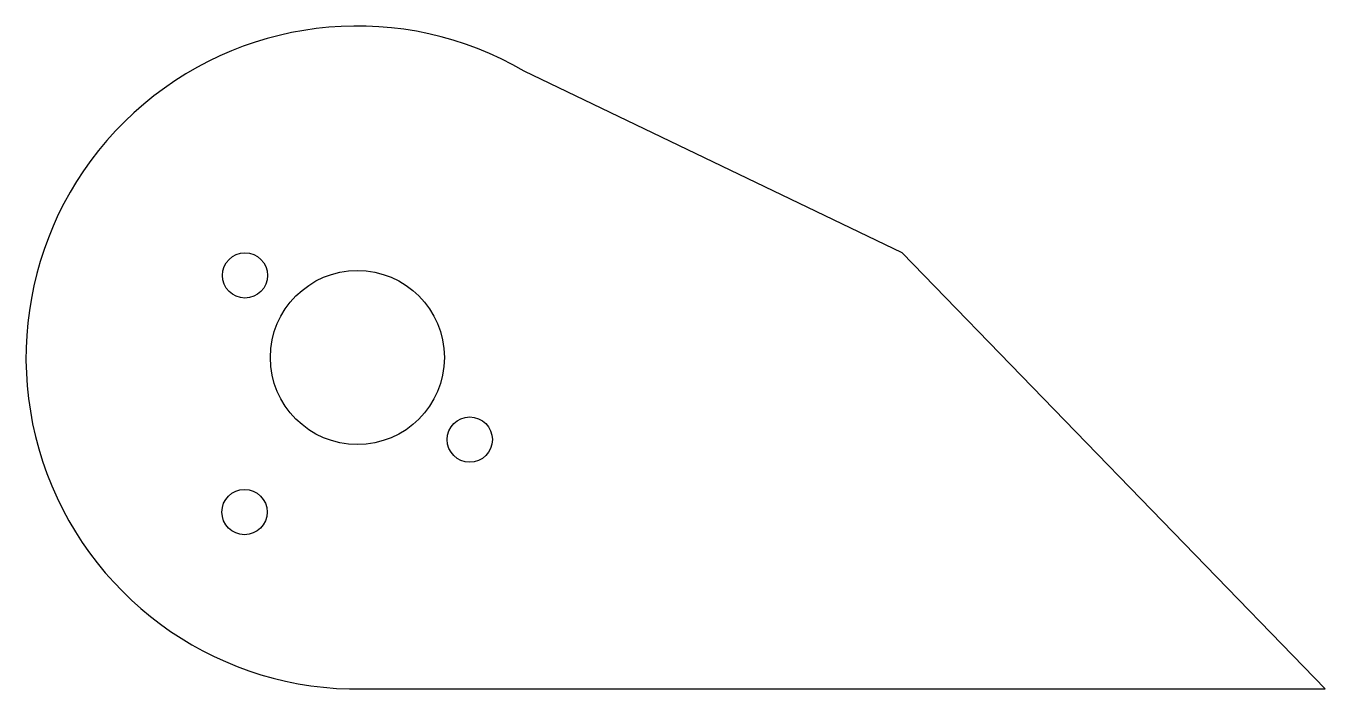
# Model space of a CAD drawing. Header units: inches. Extents: x -0.76 to 2.18, y 0 to 1.5.
import ezdxf

# ---------------------------------------------------------------- set-up
doc = ezdxf.new("R2010")
doc.units = ezdxf.units.IN
doc.header["$MEASUREMENT"] = 0

msp = doc.modelspace()

# ---------------------------------------------------------------- linework, layer by layer
msp.add_lwpolyline([(0.3661, 1.3979, 1.316326), (0, 0), (2.1785, 0), (1.2212, 0.987)], format="xyb", close=True)
for centre, radius in [((-0.2658, 0.9357), 0.0512), ((-0.0115, 0.7499), 0.1969), ((0.2429, 0.5642), 0.0512), ((-0.2669, 0.4002), 0.0512)]:
    msp.add_circle(centre, radius)

doc.saveas('drawing.dxf')
